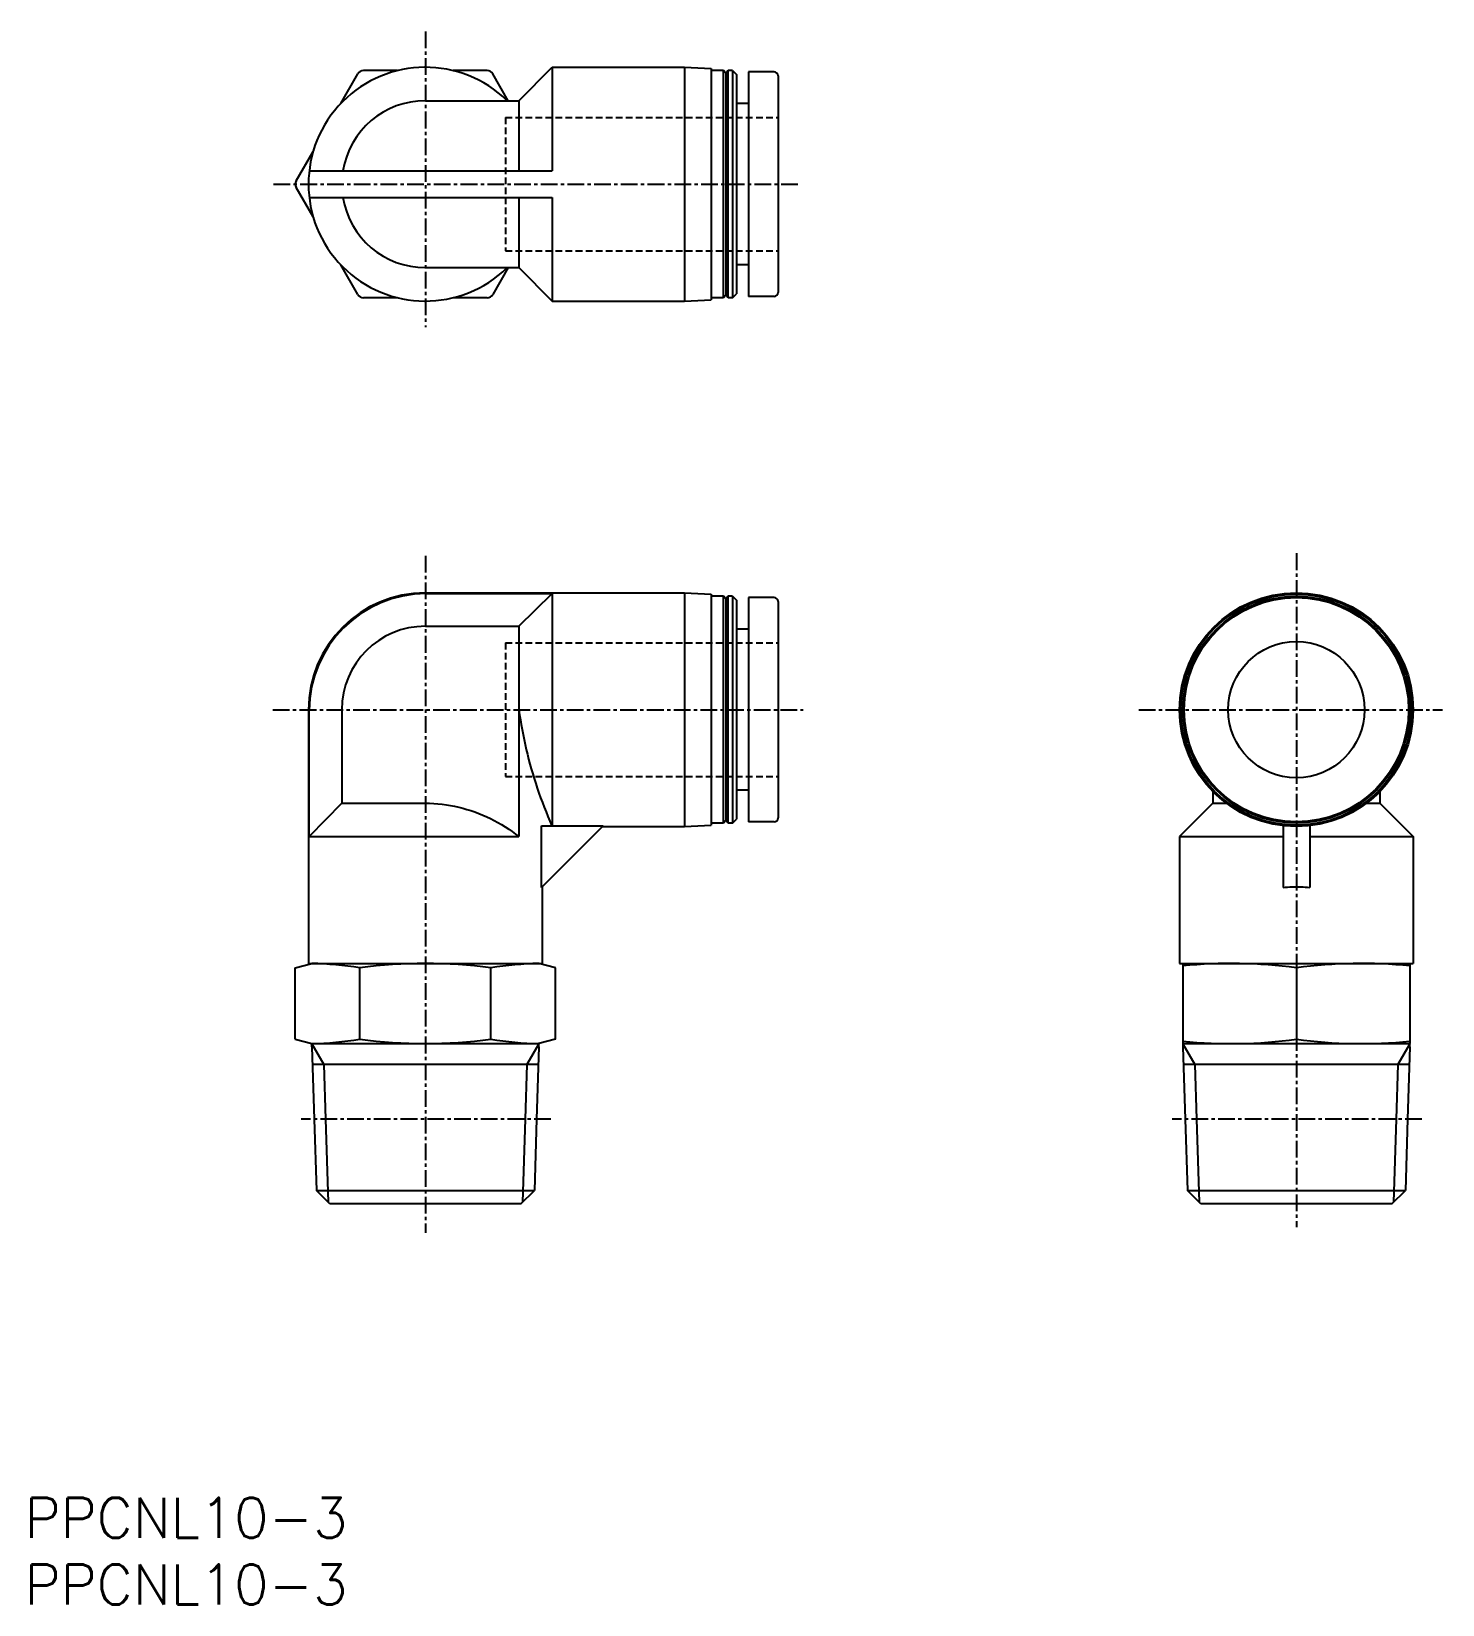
# Model space of a CAD drawing. Extents: x 1 to 106, y 0 to 118.
import ezdxf

# ---------------------------------------------------------------- set-up
doc = ezdxf.new("R2010")
doc.units = 0
doc.linetypes.add('CENTER', pattern=[2, 1.25, -0.25, 0.25, -0.25])
doc.linetypes.add('DASHED', pattern=[0.75, 0.5, -0.25])
doc.layers.get('0').update_dxf_attribs({"linetype": 'CONTINUOUS'})
doc.layers.add('CENTER', color=1, linetype='CENTER')
doc.styles.get("Standard").update_dxf_attribs({"font": 'txt.shx'})

# ---------------------------------------------------------------- blocks, each defined once
blk = doc.blocks.new('*U7')
at = {"color": 7, "linetype": 'CONTINUOUS'}
blk.add_text('PPCNL10-3', height=3, dxfattribs=at).set_placement((0, 0))
blk = doc.blocks.new('*U8')
at = {"color": 7, "linetype": 'CONTINUOUS'}
blk.add_text('PPCNL10-3', height=3, dxfattribs=at).set_placement((0, 5))

msp = doc.modelspace()

# ---------------------------------------------------------------- linework, layer by layer
at = {"color": 7, "linetype": 'CONTINUOUS'}
for p, q in [((23.68, 112.4), (24.95, 114.6)), ((27.92, 114.85), (25.38, 114.85)), ((34.62, 114.85), (32.08, 114.85)), ((36.21, 112.6), (35.05, 114.6)), ((37, 112.6), (39.5, 115.1)), ((39.5, 115.1), (39.5, 107.35)), ((39.5, 115.1), (49.4, 115.1)), ((49.4, 115.1), (49.4, 97.6)), ((49.4, 115.1), (51.4, 115)), ((51.4, 115), (51.4, 97.7)), ((52.32, 114.85), (51.4, 114.85)), ((52.5, 114.65), (52.32, 114.85)), ((52.32, 97.85), (52.32, 114.85)), ((52.67, 114.85), (52.5, 114.65)), ((52.5, 114.65), (52.5, 98.05)), ((52.67, 97.85), (52.67, 114.85)), ((53, 114.85), (52.67, 114.85)), ((53, 114.85), (53.3, 114.55)), ((53, 114.85), (53, 97.85)), ((53.3, 114.55), (53.3, 98.15)), ((54.2, 114.75), (54.2, 97.95)), ((56.1, 114.75), (54.2, 114.75)), ((56.4, 114.45), (56.4, 98.25)), ((30, 112.6), (37, 112.6)), ((37, 112.6), (37, 107.35)), ((54.2, 112.38), (53.3, 112.38)), ((20.33, 106.6), (21.6, 108.8)), ((21.31, 107.35), (39.5, 107.35)), ((21.6, 103.9), (20.33, 106.1)), ((21.31, 105.35), (39.5, 105.35)), ((37, 105.35), (37, 100.1)), ((39.5, 105.35), (39.5, 97.6)), ((24.95, 98.1), (23.68, 100.3)), ((54.2, 100.32), (53.3, 100.32)), ((30, 100.1), (37, 100.1)), ((36.21, 100.1), (35.05, 98.1)), ((37, 100.1), (39.5, 97.6)), ((27.92, 97.85), (25.38, 97.85)), ((34.62, 97.85), (32.08, 97.85)), ((52.32, 97.85), (51.4, 97.85)), ((52.5, 98.05), (52.32, 97.85)), ((52.67, 97.85), (52.5, 98.05)), ((53, 97.85), (52.67, 97.85)), ((53, 97.85), (53.3, 98.15)), ((56.1, 97.95), (54.2, 97.95)), ((39.5, 97.6), (49.4, 97.6)), ((49.4, 97.6), (51.4, 97.7)), ((30, 75.75), (49.4, 75.75)), ((30.06, 75.69), (39.5, 75.69)), ((37, 73.25), (39.5, 75.69)), ((39.5, 75.69), (39.5, 58.31)), ((49.4, 75.75), (51.4, 75.65)), ((49.4, 75.75), (49.4, 58.25)), ((51.4, 75.65), (51.4, 58.35)), ((52.32, 75.5), (51.4, 75.5)), ((52.5, 75.3), (52.32, 75.5)), ((52.32, 58.5), (52.32, 75.5)), ((52.67, 75.5), (52.5, 75.3)), ((53, 75.5), (52.67, 75.5)), ((52.67, 58.5), (52.67, 75.5)), ((53, 75.5), (53.3, 75.2)), ((53, 75.5), (53, 58.5)), ((54.2, 75.4), (54.2, 58.6)), ((56.1, 75.4), (54.2, 75.4)), ((52.5, 75.3), (52.5, 58.7)), ((53.3, 75.2), (53.3, 58.8)), ((56.4, 75.1), (56.4, 58.9)), ((30, 73.25), (37, 73.25)), ((37, 73.25), (37, 57.5)), ((54.2, 73.03), (53.3, 73.03)), ((21.25, 67), (21.25, 48)), ((21.31, 57.5), (21.31, 66.94)), ((23.75, 67), (23.75, 60)), ((54.2, 60.98), (53.3, 60.98)), ((88.95, 60.88), (88.95, 60)), ((101.45, 60.88), (101.45, 60)), ((23.75, 60), (21.31, 57.5)), ((23.75, 60), (30, 60)), ((88.95, 60), (86.45, 57.5)), ((88.95, 60), (89.95, 60)), ((100.45, 60), (101.45, 60)), ((101.45, 60), (103.95, 57.5)), ((38.69, 53.69), (43.31, 58.31)), ((38.69, 58.31), (43.31, 58.31)), ((38.69, 53.69), (38.69, 58.31)), ((43.25, 58.25), (49.4, 58.25)), ((49.4, 58.25), (51.4, 58.35)), ((52.32, 58.5), (51.4, 58.5)), ((52.5, 58.7), (52.32, 58.5)), ((52.67, 58.5), (52.5, 58.7)), ((53, 58.5), (52.67, 58.5)), ((53, 58.5), (53.3, 58.8)), ((56.1, 58.6), (54.2, 58.6)), ((94.2, 58.31), (94.2, 53.69)), ((96.2, 58.31), (96.2, 53.69)), ((21.31, 57.5), (37, 57.5)), ((86.45, 57.5), (94.2, 57.5)), ((86.45, 57.5), (86.45, 48)), ((96.2, 57.5), (103.95, 57.5)), ((103.95, 57.5), (103.95, 48)), ((38.75, 53.75), (38.75, 48)), ((20.26, 47.67), (21.5, 48)), ((20.26, 42.33), (20.26, 47.67)), ((21.25, 48), (38.75, 48)), ((25.09, 42.33), (25.09, 47.67)), ((34.91, 42.33), (34.91, 47.67)), ((39.74, 47.67), (38.5, 48)), ((39.74, 42.33), (39.74, 47.67)), ((86.45, 48), (103.95, 48)), ((86.7, 48), (86.7, 41.76)), ((95.2, 47.67), (95.2, 42.33)), ((103.7, 48), (103.7, 42)), ((20.26, 42.33), (21.5, 42)), ((21.49, 42), (38.5, 42)), ((21.5, 41.76), (21.5, 42)), ((21.5, 41.99), (22.4, 40.43)), ((21.5, 41.76), (21.67, 36.35)), ((38.5, 41.99), (37.6, 40.43)), ((38.5, 41.76), (38.33, 36.35)), ((39.74, 42.33), (38.5, 42)), ((38.5, 41.76), (38.5, 42)), ((86.7, 42), (103.7, 42)), ((86.7, 41.99), (87.6, 40.43)), ((86.7, 41.76), (86.87, 36.35)), ((103.7, 41.99), (102.8, 40.43)), ((103.7, 41.76), (103.53, 36.35)), ((103.7, 41.76), (103.7, 42)), ((38.46, 40.43), (21.54, 40.43)), ((22.4, 40.43), (22.53, 36.35)), ((37.6, 40.43), (37.48, 36.35)), ((103.66, 40.43), (86.74, 40.43)), ((87.6, 40.43), (87.72, 36.35)), ((102.8, 40.43), (102.67, 36.35)), ((21.67, 36.35), (21.84, 31.01)), ((22.53, 36.35), (22.72, 30.13)), ((37.48, 36.35), (37.28, 30.13)), ((38.33, 36.35), (38.16, 31.01)), ((86.87, 36.35), (87.04, 31.01)), ((87.72, 36.35), (87.92, 30.13)), ((102.67, 36.35), (102.48, 30.13)), ((103.53, 36.35), (103.36, 31.01)), ((21.84, 31.01), (38.16, 31.01)), ((22.85, 30), (21.84, 31.01)), ((37.15, 30), (38.16, 31.01)), ((87.04, 31.01), (103.36, 31.01)), ((88.05, 30), (87.04, 31.01)), ((102.35, 30), (103.36, 31.01)), ((37.15, 30), (22.85, 30)), ((102.35, 30), (88.05, 30))]:
    msp.add_line(p, q, dxfattribs=at)
at = {"color": 3, "linetype": 'DASHED'}
for p, q in [((36, 111.35), (56.4, 111.35)), ((36, 111.35), (36, 101.35)), ((36, 101.35), (56.4, 101.35)), ((36, 72), (36, 62)), ((36, 72), (56.4, 72)), ((36, 62), (56.4, 62))]:
    msp.add_line(p, q, dxfattribs=at)
at = {"color": 7, "linetype": 'CONTINUOUS'}
for points in [[(37, 67, 0.023212), (37.55, 64.03, 0.023407), (38.38, 61.12, 0.022987), (39.47, 58.31)], [(30, 60, -0.052565), (32.5, 59.7, -0.058476), (34.88, 58.85, -0.053572), (37, 57.5)], [(94.2, 53.69, -0.018958), (94.87, 53.74, -0.019194), (95.53, 53.74, -0.018959), (96.2, 53.69)]]:
    msp.add_lwpolyline(points, format="xyb", dxfattribs=at)
for radius in [8.75, 8.65, 8.5, 8.4, 5.1]:
    msp.add_circle((95.2, 67), radius, dxfattribs=at)
for centre, radius, start, end in [((30, 106.35), 8.75, 45.5847, 314.4153), ((25.38, 114.35), 0.5, 90, 150), ((34.62, 114.35), 0.5, 30, 90), ((56.1, 114.45), 0.3, 0, 90), ((30, 106.35), 6.25, 90, 170.7931), ((20.76, 106.35), 0.5, 150, 210), ((30, 106.35), 6.25, 189.2069, 270), ((25.38, 98.35), 0.5, 210, 270), ((34.62, 98.35), 0.5, 270, 330), ((56.1, 98.25), 0.3, 270, 0), ((30, 67), 8.75, 90, 180), ((30.06, 66.94), 8.75, 90, 180), ((56.1, 75.1), 0.3, 0, 90), ((30, 67), 6.25, 90, 180), ((56.1, 58.9), 0.3, 270, 0), ((20.54, 18.02), 30, 81.2789, 88.1734), ((30, 11.52), 36.48, 82.2684, 97.7316), ((39.46, 18.02), 30, 91.8266, 98.7211), ((90.33, 12.09), 35.91, 82.2067, 95.8043), ((100.07, 12.09), 35.91, 84.1957, 97.7933), ((20.54, 71.98), 30, 271.8266, 278.7211), ((30, 78.48), 36.48, 262.2684, 277.7316), ((39.46, 71.98), 30, 261.2789, 268.1734), ((90.33, 77.91), 35.91, 264.1957, 277.7933), ((100.07, 77.91), 35.91, 262.2067, 275.8043)]:
    msp.add_arc(centre, radius, start, end, dxfattribs=at)
at = {"layer": 'CENTER', "color": 1, "linetype": 'CENTER'}
for p, q in [((30, 117.78), (30, 95.65)), ((18.64, 106.35), (58.12, 106.35)), ((30, 78.52), (30, 27.82)), ((95.2, 78.71), (95.2, 28.25)), ((18.59, 67), (58.28, 67)), ((83.41, 67), (106.14, 67)), ((39.4, 36.35), (20.7, 36.35)), ((104.6, 36.35), (85.9, 36.35))]:
    msp.add_line(p, q, dxfattribs=at)

# ---------------------------------------------------------------- block references
at = {"color": 7, "linetype": 'CONTINUOUS'}
for name in ['*U8', '*U7']:
    msp.add_blockref(name, (0, 0), dxfattribs=at)

doc.saveas('drawing.dxf')
